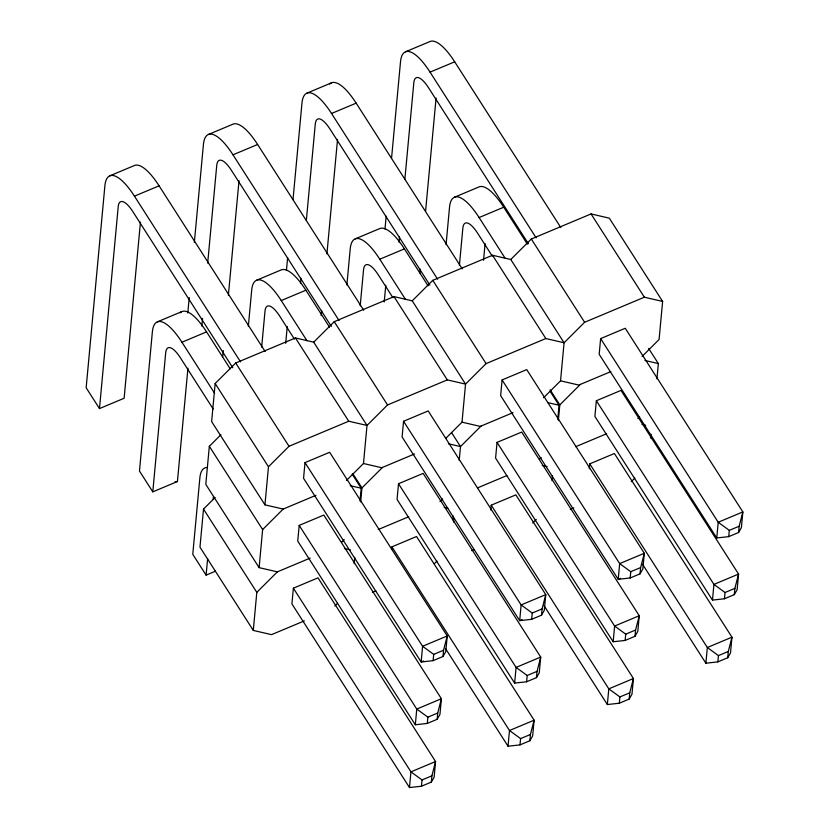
<?xml version="1.0" encoding="UTF-8"?>
<svg xmlns="http://www.w3.org/2000/svg" width="829" height="829" viewBox="0 0 829 829"><rect width="100%" height="100%" fill="white"/><g stroke="black" fill="none" stroke-linecap="round" stroke-linejoin="round"><path stroke-width="1.24" d="M140.453 222.11L124.122 398.252L99.48 408.583L118.205 206.732A28.041 8.539 67.2 0 1 132.992 211.851L232.804 367.775M187.934 368.211L177.427 481.525L152.795 491.856L165.696 352.791A28.041 8.539 67.2 0 1 180.473 357.91L213.146 408.956M187.8 312.999L189.23 297.57M194.359 242.286L203.416 144.578A56.092 17.077 67.2 0 1 232.99 154.816L339.082 320.554M201.841 326.108L202.556 318.388M207.685 263.104L216.742 165.396A28.041 8.539 67.2 0 1 231.529 170.515L331.341 326.439M215.125 497.493L203.509 509.079L199.976 547.15L253.291 630.423L271.539 634.641L304.336 620.89M220.949 434.707L209.333 446.292L205.799 484.364L259.114 567.637L277.363 571.855L310.16 558.093M346.501 480.447L363.475 463.515L367.009 425.443L313.694 342.17L295.445 337.952L235.705 363.009L215.157 383.506L211.633 421.578L264.938 504.851L283.186 509.068L315.984 495.307M222.659 356.905L223.25 350.48M228.379 295.197L239.001 180.774M215.478 571.191L206.1 575.129L207.633 558.601M248.337 326.367L251.674 290.316A56.092 17.077 67.2 0 1 281.249 300.554L306.968 340.74M261.663 347.185L265 311.134A28.041 8.539 67.2 0 1 279.787 316.253L294.388 339.061M286.451 270.378L287.642 257.518M293.01 199.665L301.953 103.242A56.092 17.077 67.2 0 1 331.527 113.48L437.619 279.218M253.291 630.423L256.814 592.352L203.509 509.079M259.114 567.637L262.638 529.565L209.333 446.292M264.938 504.851L268.472 466.779L215.157 383.506M285.694 343.289L287.248 326.543M300.492 283.477L300.968 278.337M306.336 220.483L315.289 124.06A28.041 8.539 67.2 0 1 330.066 129.179L429.878 285.103M293.373 588.186L291.912 603.885L409.485 787.55L421.464 786.224L431.318 782.089L434.127 777.219L435.577 761.519L318.004 577.854L293.373 588.186L410.946 771.851L422.044 779.944L431.899 775.809L435.577 761.519L410.946 771.851L409.485 787.55M299.196 525.399L297.735 541.099L415.319 724.764L427.287 723.437L437.142 719.303L439.95 714.432L441.401 698.733L323.828 515.068L299.196 525.399L416.769 709.064L427.878 717.158L437.722 713.023L441.401 698.733L416.769 709.064L415.319 724.764M305.02 462.613L303.559 478.312L421.142 661.977L433.111 660.651L442.966 656.516L445.774 651.646L447.225 635.947L329.652 452.282L305.02 462.613L422.593 646.278L433.702 654.371L443.556 650.237L447.225 635.947L422.593 646.278L421.142 661.977L423.484 660.993M321.196 315.569L321.673 310.429M326.916 253.861L337.538 139.438M346.874 285.031L350.211 248.969A56.092 17.077 67.2 0 1 379.786 259.218L405.505 299.393M360.2 305.849L363.548 269.788A28.041 8.539 67.2 0 1 378.325 274.917L392.925 297.715M384.988 229.042L386.179 216.182M391.547 158.329L400.5 61.906A56.092 17.077 67.2 0 1 430.064 72.144L536.156 237.882M354.18 563.71L354.771 557.357M360.004 500.923L361.185 488.229L352.18 474.167M360.656 501.866L361.952 487.908L352.957 473.846M384.231 301.953L385.786 285.207M399.029 242.141L399.505 237.001M404.873 179.147L413.826 82.724A28.041 8.539 67.2 0 1 428.603 87.843L528.415 243.767M391.682 549.316L391.91 546.85L416.541 536.518L534.114 720.183L532.664 735.883L529.855 740.753L520.001 744.888L508.032 746.214L445.411 648.402M403.557 421.277L402.106 436.976L519.679 620.641L531.658 619.315L541.503 615.18L544.311 610.299L545.772 594.611L428.189 410.935L403.557 421.277L521.13 604.942L532.239 613.035L542.093 608.9L545.772 594.611L521.13 604.942L519.679 620.641L522.021 619.657M398.511 483.732L397.05 499.431L514.633 683.096L526.602 681.77L536.456 677.635L539.264 672.765L540.715 657.065L423.142 473.4L398.511 483.732L516.084 667.407L527.192 675.49L537.037 671.366L540.715 657.065L516.084 667.407L514.633 683.096M419.847 272.948L420.21 269.093M425.578 211.24L436.075 98.102M446.064 244.648L449.525 207.312A56.092 17.077 67.2 0 1 479.1 217.55L504.82 257.736M459.39 265.467L462.851 228.13A28.041 8.539 67.2 0 1 477.639 233.25L492.239 256.057M421.464 786.224L422.044 779.944M427.287 723.437L427.878 717.158M433.111 660.651L433.702 654.371M452.955 519.835L453.308 516.021M445.929 438.209L462.012 422.168L465.546 384.107L412.231 300.834L393.982 296.606L334.242 321.673L313.694 342.17M453.494 522.042L453.846 518.239M459.204 460.53L460.499 446.572L451.494 432.51M431.318 782.089L431.899 775.809M437.142 719.303L437.722 713.023M442.966 656.516L443.556 650.237M483.545 260.285L485.1 243.55M502.094 379.941L500.643 395.63L618.216 579.305L630.195 577.979L640.05 573.844L642.848 568.963L644.309 553.275L526.726 369.599L502.094 379.941L619.667 563.606L630.776 571.699L640.63 567.564L644.309 553.275L619.667 563.606L618.216 579.305L620.558 578.321M490.778 510.011L491.224 505.182L515.856 494.851L633.429 678.516L631.978 694.215L629.17 699.085L619.315 703.22L607.346 704.546L544.031 605.657M497.048 442.396L495.587 458.095L613.17 641.76L625.139 640.434L634.993 636.299L637.802 631.429L639.252 615.729L521.679 432.064L497.048 442.396L614.621 626.061L625.729 634.154L635.584 630.019L639.252 615.729L614.621 626.061L613.17 641.76M508.032 746.214L509.483 730.515L391.91 546.85M520.001 744.888L520.591 738.608L509.483 730.515L534.114 720.183L530.436 734.473L529.855 740.753M531.658 619.315L532.239 613.035M526.602 681.77L527.192 675.49M543.575 397.765L560.549 380.832L564.083 342.771L510.778 259.498L492.519 255.27L432.779 280.337L412.231 300.834M552.031 480.706L552.497 475.628M557.741 419.184L559.036 405.226L550.031 391.174M558.394 420.127L559.803 404.904L550.114 389.765M541.503 615.18L542.093 608.9M536.456 677.635L537.037 671.366M600.631 338.605L599.18 354.294L716.753 537.959L728.732 536.632L738.587 532.508L741.385 527.627L742.846 511.928L625.263 328.263L600.631 338.605L718.204 522.27L729.313 530.363L739.167 526.228L742.846 511.928L718.204 522.27L716.753 537.959M589.305 468.789L589.761 463.846L614.393 453.515L731.966 637.18L730.515 652.879L727.707 657.749L717.852 661.884L705.883 663.21L642.568 564.311M596.362 400.739L594.901 416.438L712.484 600.103L724.453 598.776L734.307 594.642L737.116 589.761L738.566 574.072L620.994 390.407L596.362 400.739L713.935 584.404L725.043 592.497L734.888 588.362L738.566 574.072L713.935 584.404L712.484 600.103M607.346 704.546L608.797 688.858L491.224 505.182M630.195 577.979L630.776 571.699M619.315 703.22L619.905 696.94L608.797 688.858L633.429 678.516L629.75 692.806L629.17 699.085M625.139 640.434L625.729 634.154M510.778 259.498L531.316 239.001L591.056 213.934L609.315 218.162L662.62 301.435L659.086 339.496L642.112 356.429M650.682 438.095L651.034 434.292M656.931 378.791L658.35 363.568L648.651 348.429M640.05 573.844L640.63 567.564M634.993 636.299L635.584 630.019M705.883 663.21L707.334 647.511L589.761 463.846M728.732 536.632L729.313 530.363M717.852 661.884L718.442 655.604L707.334 647.511L731.966 637.18L728.297 651.47L727.707 657.749M724.453 598.776L725.043 592.497M738.587 532.508L739.167 526.228M734.307 594.642L734.888 588.362M268.472 466.779L289.01 446.282L348.75 421.225L367.009 425.443L387.547 404.946L447.297 379.879L465.546 384.107L486.084 363.61L545.834 338.543L564.083 342.771L584.621 322.274L644.371 297.207L662.62 301.435M262.638 529.565L283.186 509.068M256.814 592.352L277.363 571.855M361.952 487.908L382.501 467.411M341.569 542.342L344.253 539.669M481.038 426.075L460.499 446.572L448.323 443.753M334.854 606.02L337.538 603.346M439.992 501.566L442.676 498.892M559.803 404.904L580.352 384.407M434.282 563.793L436.966 561.119M539.42 459.339L541.213 457.556M532.705 523.016L536.28 519.451M637.843 418.572L639.625 416.79M631.242 481.68L634.817 478.115M109.905 175.8L134.547 165.458A56.092 17.077 67.2 0 1 159.085 185.82L265.176 351.558M208.452 134.464L233.084 124.122A56.092 17.077 67.2 0 1 257.622 144.484L363.713 310.222M306.989 93.117L331.621 82.786M405.526 51.781L430.158 41.45A56.092 17.077 67.2 0 1 454.696 61.812L560.798 227.55M99.48 408.583L86.154 387.765L104.879 185.914A56.092 17.077 67.2 0 1 134.443 196.162L159.085 185.82M232.99 154.816L257.622 144.484M331.527 113.48L356.159 103.148L462.25 268.886M430.064 72.144L454.696 61.812M157.396 321.859L182.028 311.517M256.71 280.192L281.342 269.86A56.092 17.077 67.2 0 1 305.88 290.223L329.517 327.144M355.247 238.856L379.879 228.524A56.092 17.077 67.2 0 1 404.417 248.887L428.054 285.808M454.561 197.188L479.193 186.857A56.092 17.077 67.2 0 1 503.731 207.219L527.368 244.14M152.795 491.856L139.469 471.038L152.36 331.973A56.092 17.077 67.2 0 1 181.934 342.222L206.566 331.88L230.203 368.801M281.249 300.554L305.88 290.223M379.786 259.218L404.417 248.887M479.1 217.55L503.731 207.219M414.521 453.971L381.723 467.732L363.475 463.515M513.058 412.635L480.26 426.396L462.012 422.168M610.807 371.63L578.797 385.06L560.549 380.832M378.242 529.534L408.697 516.757M477.556 487.877L506.84 475.587M575.699 446.707L606.548 433.764M372.418 592.32L375.931 590.849M471.732 550.663L474.074 549.679M570.269 509.327L573.782 507.845M520.591 738.608L530.436 734.473M619.905 696.94L629.75 692.806M718.442 655.604L728.297 651.47M175.085 481.608L177.427 481.525M644.962 360.47L658.35 363.568M548.083 402.697L559.036 405.226M642.009 424.427L645.667 425.277M542.259 465.483L547.119 466.613M350.232 485.701L361.185 488.229M444.157 507.431L447.805 508.27M344.408 548.487L350.491 549.896M591.056 213.934L644.371 297.207M531.316 239.001L584.621 322.274M492.519 255.27L545.834 338.543M432.779 280.337L486.084 363.61M393.982 296.606L447.297 379.879M334.242 321.673L387.547 404.946M295.445 337.952L348.75 421.225M134.443 196.162L240.545 361.89M235.705 363.009L289.01 446.282M181.934 342.222L214.607 393.257M206.1 575.129L192.774 554.311L199.851 478.032A56.092 17.077 67.2 0 1 207.126 467.525M329.735 84.061A56.092 17.077 67.2 0 1 356.159 103.148M213.177 498.851A28.041 8.539 67.2 0 1 213.633 496.436M180.142 312.792A56.092 17.077 67.2 0 1 206.566 331.88"/></g></svg>
